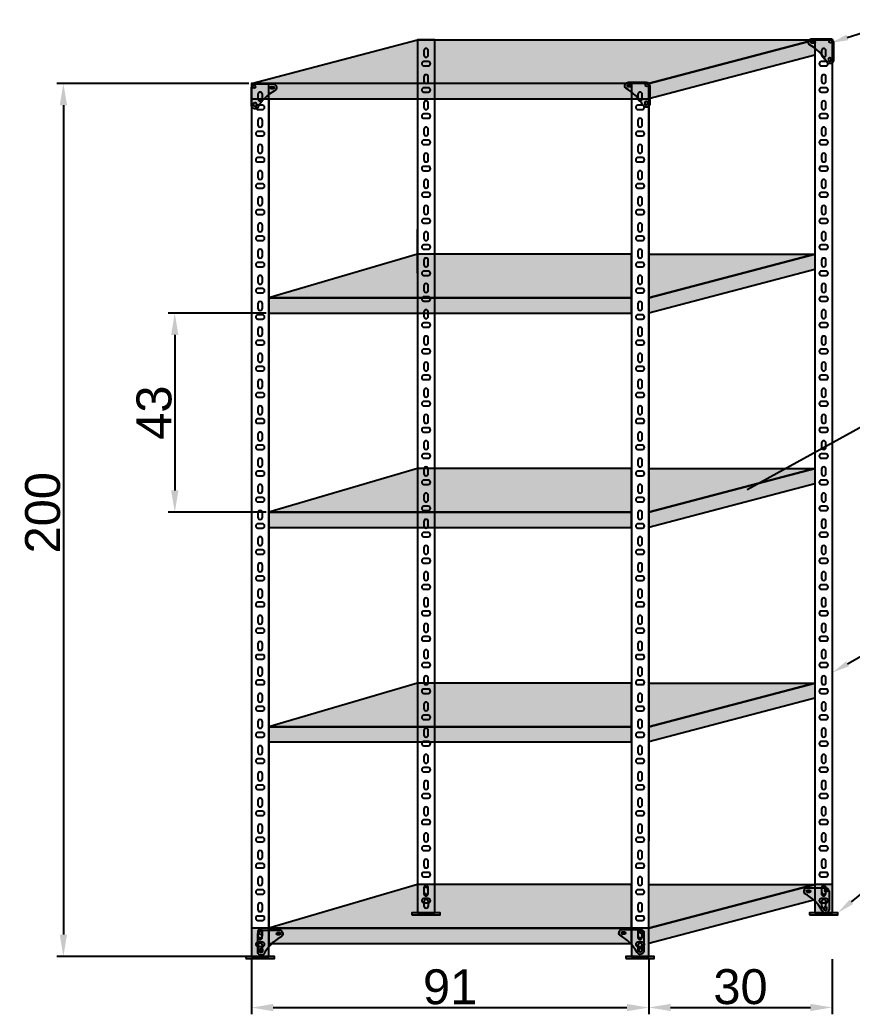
# Model space of a CAD drawing. Header units: millimetres. Extents: x 6614975 to 6624097, y 8742145 to 8746891.
# Drawn here: x 6620569.1 to 6620759.7, y 8742599.5 to 8742827.2 of the extents above; entities that cross this region are included whole.
import ezdxf
from ezdxf import colors
from ezdxf.entities.mleader import LeaderData, LeaderLine
from ezdxf.math import Vec2, Vec3

# ---------------------------------------------------------------- set-up
doc = ezdxf.new("R2010")
doc.units = ezdxf.units.MM
doc.styles.get("Standard").update_dxf_attribs({"font": 'arial.ttf'})
doc.dimstyles.new('ISO-25', dxfattribs={"dimtxt": 8, "dimasz": 5, "dimexe": 1.5, "dimexo": 0.625, "dimtad": 1, "dimtxsty": 'Standard', "dimcen": 2.5, "dimclrd": 1, "dimclre": 1, "dimclrt": 143, "dimadec": 0, "dimazin": 0, "dimtfac": 1, "dimtmove": 0, "dimatfit": 3, "dimfxl": 1, "dimarcsym": 0})

# ---------------------------------------------------------------- blocks, each defined once
blk = doc.blocks.new('UNION-R')
at = {"true_color": 0x939598}
h = blk.add_hatch(color=252, dxfattribs=at)
h.dxf.hatch_style = 1
h.paths.add_polyline_path([(-8.1, 0.43, 0.631348), (-9.24, -1.96, -0.142591), (-2.34, -8.76, 0.79062), (0.43, -8.11), (0.43, -1.03, 0.414), (-1.04, 0.43)])
h.paths.add_polyline_path([(-1.31, -0.68, -1), (-0.15, -0.68, -1)], flags=16)
h.paths.add_polyline_path([(-7.37, -1.43), (-8.24, -1.43, -0.736995), (-8.24, -0.56), (-7.37, -0.56, -1)], flags=16)
h.paths.add_polyline_path([(-0.6, -7.41), (-0.6, -8.28, -1), (-1.47, -8.28), (-1.47, -7.41, -0.736995)], flags=16)
at = {"true_color": 0xffffff}
h = blk.add_hatch(color=7, dxfattribs=at)
h.dxf.hatch_style = 1
h.paths.add_polyline_path([(-8.1, 0.43, 0.631348), (-9.24, -1.96, -0.142591), (-2.34, -8.76, 0.79062), (0.43, -8.11), (0.43, -1.03, 0.414), (-1.04, 0.43)])
h.paths.add_polyline_path([(-7.37, -1.43), (-8.24, -1.43, -0.736995), (-8.24, -0.56), (-7.37, -0.56, -1)], flags=16)
h.paths.add_polyline_path([(-0.15, -0.68, -1), (-1.31, -0.68, -1)], flags=16)
h.paths.add_polyline_path([(-0.6, -7.41), (-0.6, -8.28, -1), (-1.47, -8.28), (-1.47, -7.41, -0.736995)], flags=16)
for points in [[(0.43, -8.11, -0.79062), (-2.34, -8.76, 0.142591), (-9.24, -1.96, -0.631348), (-8.1, 0.43), (-1.04, 0.43, -0.414214), (0.43, -1.04), (0.43, -8.11)], [(-7.37, -0.56, -1), (-7.37, -1.43), (-8.24, -1.43, -0.736995), (-8.24, -0.56), (-7.37, -0.56)], [(-0.6, -8.28, -1), (-1.47, -8.28), (-1.47, -7.41, -0.736995), (-0.6, -7.41), (-0.6, -8.28)]]:
    blk.add_lwpolyline(points, format="xyb")
blk.add_circle((-0.73, -0.68), 0.581)
blk = doc.blocks.new('*D204')
at = {"color": 1, "lineweight": -2, "transparency": 16777216}
for p, q in [((6620621.47, 8742812.7), (6620577.52, 8742812.7)), ((6620621.47, 8742612.7), (6620577.52, 8742612.7))]:
    blk.add_line(p, q, dxfattribs=at)
at = {"color": 1, "linetype": 'Continuous', "lineweight": -2, "transparency": 16777216}
blk.add_line((6620579.02, 8742807.7), (6620579.02, 8742617.7), dxfattribs=at)
at = {"color": 1, "transparency": 16777216}
for points in [[(6620578.19, 8742807.7), (6620579.86, 8742807.7), (6620579.02, 8742812.7)], [(6620578.19, 8742617.7), (6620579.86, 8742617.7), (6620579.02, 8742612.7)]]:
    blk.add_solid(points, dxfattribs=at)
at = {"layer": 'Defpoints', "color": 0, "transparency": 16777216}
for p in [(6620622.09, 8742812.7), (6620579.02, 8742612.7), (6620622.09, 8742612.7)]:
    blk.add_point(p, dxfattribs=at)
at = {"color": 143, "transparency": 16777216, "insert": (6620574.31, 8742714.34), "char_height": 8, "attachment_point": 5, "rotation": 90}
blk.add_mtext('200', dxfattribs=at)
blk = doc.blocks.new('*D202')
at = {"color": 1, "lineweight": -2, "transparency": 16777216}
for p, q in [((6620622.09, 8742612.07), (6620622.09, 8742599.49)), ((6620713.09, 8742612.07), (6620713.09, 8742599.49))]:
    blk.add_line(p, q, dxfattribs=at)
at = {"color": 1, "linetype": 'Continuous', "lineweight": -2, "transparency": 16777216}
blk.add_line((6620627.09, 8742600.99), (6620708.09, 8742600.99), dxfattribs=at)
at = {"color": 1, "transparency": 16777216}
for points in [[(6620627.09, 8742601.83), (6620627.09, 8742600.16), (6620622.09, 8742600.99)], [(6620708.09, 8742601.83), (6620708.09, 8742600.16), (6620713.09, 8742600.99)]]:
    blk.add_solid(points, dxfattribs=at)
at = {"layer": 'Defpoints', "color": 0, "transparency": 16777216}
for p in [(6620622.09, 8742612.7), (6620713.09, 8742612.7), (6620713.09, 8742600.99)]:
    blk.add_point(p, dxfattribs=at)
at = {"color": 143, "transparency": 16777216, "insert": (6620667.59, 8742605.7), "char_height": 8, "attachment_point": 5}
blk.add_mtext('91', dxfattribs=at)
blk = doc.blocks.new('*D203')
at = {"color": 1, "lineweight": -2, "transparency": 16777216}
for p, q in [((6620713.09, 8742612.07), (6620713.09, 8742599.51)), ((6620755.09, 8742612.07), (6620755.09, 8742599.51))]:
    blk.add_line(p, q, dxfattribs=at)
at = {"color": 1, "linetype": 'Continuous', "lineweight": -2, "transparency": 16777216}
blk.add_line((6620718.09, 8742601.01), (6620750.09, 8742601.01), dxfattribs=at)
at = {"color": 1, "transparency": 16777216}
for points in [[(6620718.09, 8742601.85), (6620718.09, 8742600.18), (6620713.09, 8742601.01)], [(6620750.09, 8742601.85), (6620750.09, 8742600.18), (6620755.09, 8742601.01)]]:
    blk.add_solid(points, dxfattribs=at)
at = {"layer": 'Defpoints', "color": 0, "transparency": 16777216}
for p in [(6620713.09, 8742612.7), (6620755.09, 8742612.7), (6620755.09, 8742601.01)]:
    blk.add_point(p, dxfattribs=at)
at = {"color": 143, "transparency": 16777216, "insert": (6620734.09, 8742605.73), "char_height": 8, "attachment_point": 5}
blk.add_mtext('30', dxfattribs=at)
blk = doc.blocks.new('*D242')
at = {"color": 1, "lineweight": -2, "transparency": 16777216}
for p, q in [((6620625.47, 8742760.08), (6620603.03, 8742760.08)), ((6620625.47, 8742714.46), (6620603.03, 8742714.46))]:
    blk.add_line(p, q, dxfattribs=at)
at = {"color": 1, "linetype": 'Continuous', "lineweight": -2, "transparency": 16777216}
blk.add_line((6620604.53, 8742755.08), (6620604.53, 8742719.46), dxfattribs=at)
at = {"color": 1, "transparency": 16777216}
for points in [[(6620603.7, 8742755.08), (6620605.37, 8742755.08), (6620604.53, 8742760.08)], [(6620603.7, 8742719.46), (6620605.37, 8742719.46), (6620604.53, 8742714.46)]]:
    blk.add_solid(points, dxfattribs=at)
at = {"layer": 'Defpoints', "color": 0, "transparency": 16777216}
for p in [(6620626.09, 8742760.08), (6620604.53, 8742714.46), (6620626.09, 8742714.46)]:
    blk.add_point(p, dxfattribs=at)
at = {"color": 143, "transparency": 16777216, "insert": (6620599.82, 8742737.27), "char_height": 8, "attachment_point": 5, "rotation": 90}
blk.add_mtext('43', dxfattribs=at)

msp = doc.modelspace()

# ---------------------------------------------------------------- hatches: boundary and pattern name
h = msp.add_hatch(color=8)
h.dxf.hatch_style = 1
h.paths.add_polyline_path([(6620713.091, 8742812.7), (6620751.143, 8742822.7), (6620664.091, 8742822.7), (6620660.091, 8742822.7), (6620622.091, 8742812.7)])
h = msp.add_hatch(color=8)
h.dxf.hatch_style = 1
h.paths.add_polyline_path([(6620751.143, 8742819.2), (6620751.143, 8742822.7), (6620713.091, 8742812.7), (6620713.091, 8742809.2)])
h = msp.add_hatch(color=8)
h.dxf.hatch_style = 1
h.paths.add_polyline_path([(6620622.091, 8742812.7), (6620622.091, 8742809.2), (6620713.091, 8742809.2), (6620713.091, 8742812.7)])
h = msp.add_hatch(color=8)
h.dxf.hatch_style = 1
h.paths.add_polyline_path([(6620660.091, 8742773.58), (6620626.091, 8742763.58), (6620709.091, 8742763.58), (6620709.091, 8742773.58)])
h = msp.add_hatch(color=8)
h.dxf.hatch_style = 1
h.paths.add_polyline_path([(6620751.143, 8742770.08), (6620751.143, 8742773.58), (6620713.091, 8742763.58), (6620713.091, 8742760.08)])
h = msp.add_hatch(color=8)
h.dxf.hatch_style = 1
h.paths.add_polyline_path([(6620751.143, 8742773.58), (6620713.091, 8742773.58), (6620713.091, 8742763.58)])
h = msp.add_hatch(color=8)
h.dxf.hatch_style = 1
h.paths.add_polyline_path([(6620709.091, 8742760.08), (6620709.091, 8742763.58), (6620626.091, 8742763.58), (6620626.091, 8742760.08)])
h = msp.add_hatch(color=8)
h.dxf.hatch_style = 1
h.paths.add_polyline_path([(6620660.091, 8742724.46), (6620626.091, 8742714.46), (6620709.091, 8742714.46), (6620709.091, 8742724.46)])
h = msp.add_hatch(color=8)
h.dxf.hatch_style = 1
h.paths.add_polyline_path([(6620751.143, 8742720.96), (6620751.143, 8742724.46), (6620713.091, 8742714.46), (6620713.091, 8742710.96)])
h = msp.add_hatch(color=8)
h.dxf.hatch_style = 1
h.paths.add_polyline_path([(6620751.143, 8742724.46), (6620713.091, 8742724.46), (6620713.091, 8742714.46)])
h = msp.add_hatch(color=8)
h.dxf.hatch_style = 1
h.paths.add_polyline_path([(6620709.091, 8742710.96), (6620709.091, 8742714.46), (6620626.091, 8742714.46), (6620626.091, 8742710.96)])
h = msp.add_hatch(color=8)
h.dxf.hatch_style = 1
h.paths.add_polyline_path([(6620660.091, 8742675.34), (6620626.091, 8742665.34), (6620709.091, 8742665.34), (6620709.091, 8742675.34)])
h = msp.add_hatch(color=8)
h.dxf.hatch_style = 1
h.paths.add_polyline_path([(6620751.143, 8742671.84), (6620751.143, 8742675.34), (6620713.091, 8742665.34), (6620713.091, 8742661.84)])
h = msp.add_hatch(color=8)
h.dxf.hatch_style = 1
h.paths.add_polyline_path([(6620751.143, 8742675.34), (6620713.091, 8742675.34), (6620713.091, 8742665.34)])
h = msp.add_hatch(color=8)
h.dxf.hatch_style = 1
h.paths.add_polyline_path([(6620709.091, 8742661.84), (6620709.091, 8742665.34), (6620626.091, 8742665.34), (6620626.091, 8742661.84)])
h = msp.add_hatch(color=8)
h.dxf.hatch_style = 1
h.paths.add_polyline_path([(6620660.091, 8742629.2), (6620626.091, 8742619.2), (6620709.091, 8742619.2), (6620709.091, 8742629.2)])
at = {"true_color": 0x636466}
h = msp.add_hatch(color=251, dxfattribs=at)
h.dxf.hatch_style = 1
h.paths.add_polyline_path([(6620664.091, 8742629.2), (6620660.091, 8742629.2), (6620660.091, 8742622.7), (6620664.091, 8742622.7)])
h.paths.add_polyline_path([(6620662.604, 8742624.277, -1), (6620661.604, 8742624.277), (6620661.604, 8742625.277, -1), (6620662.604, 8742625.277)], flags=16)
h.paths.add_polyline_path([(6620661.557, 8742627.06), (6620661.557, 8742628.06, -1), (6620662.557, 8742628.06), (6620662.557, 8742627.06, -1)], flags=16)
h.paths.add_polyline_path([(6620665.341, 8742622.7), (6620658.841, 8742622.7), (6620658.841, 8742622.2), (6620665.341, 8742622.2)])
h = msp.add_hatch(color=8)
h.dxf.hatch_style = 1
h.paths.add_polyline_path([(6620751.143, 8742625.7), (6620751.143, 8742629.2), (6620713.091, 8742619.2), (6620713.091, 8742615.7)])
h = msp.add_hatch(color=8)
h.dxf.hatch_style = 1
h.paths.add_polyline_path([(6620751.143, 8742629.2), (6620713.091, 8742629.2), (6620713.091, 8742619.2)])
h = msp.add_hatch(color=251, dxfattribs=at)
h.dxf.hatch_style = 1
h.paths.add_polyline_path([(6620755.143, 8742629.2), (6620751.143, 8742629.2), (6620751.143, 8742622.7), (6620755.143, 8742622.7)])
h.paths.add_polyline_path([(6620753.656, 8742624.277, -1), (6620752.656, 8742624.277), (6620752.656, 8742625.277, -1), (6620753.656, 8742625.277)], flags=16)
h.paths.add_polyline_path([(6620752.609, 8742627.06), (6620752.609, 8742628.06, -1), (6620753.609, 8742628.06), (6620753.609, 8742627.06, -1)], flags=16)
h.paths.add_polyline_path([(6620756.393, 8742622.7), (6620749.893, 8742622.7), (6620749.893, 8742622.2), (6620756.393, 8742622.2)])
h = msp.add_hatch(color=251, dxfattribs=at)
h.dxf.hatch_style = 1
h.paths.add_polyline_path([(6620626.091, 8742619.2), (6620622.091, 8742619.2), (6620622.091, 8742612.7), (6620626.091, 8742612.7)])
h.paths.add_polyline_path([(6620624.604, 8742614.277, -1), (6620623.604, 8742614.277), (6620623.604, 8742615.277, -1), (6620624.604, 8742615.277)], flags=16)
h.paths.add_polyline_path([(6620623.557, 8742617.06), (6620623.557, 8742618.06, -1), (6620624.557, 8742618.06), (6620624.557, 8742617.06, -1)], flags=16)
h.paths.add_polyline_path([(6620627.341, 8742612.7), (6620620.841, 8742612.7), (6620620.841, 8742612.2), (6620627.341, 8742612.2)])
h = msp.add_hatch(color=8)
h.dxf.hatch_style = 1
h.paths.add_polyline_path([(6620709.091, 8742615.7), (6620709.091, 8742619.2), (6620626.091, 8742619.2), (6620626.091, 8742615.7)])
h = msp.add_hatch(color=251, dxfattribs=at)
h.dxf.hatch_style = 1
h.paths.add_polyline_path([(6620713.091, 8742619.2), (6620709.091, 8742619.2), (6620709.091, 8742612.7), (6620713.091, 8742612.7)])
h.paths.add_polyline_path([(6620711.604, 8742614.277, -1), (6620710.604, 8742614.277), (6620710.604, 8742615.277, -1), (6620711.604, 8742615.277)], flags=16)
h.paths.add_polyline_path([(6620710.557, 8742617.06), (6620710.557, 8742618.06, -1), (6620711.557, 8742618.06), (6620711.557, 8742617.06, -1)], flags=16)
h.paths.add_polyline_path([(6620714.341, 8742612.7), (6620707.841, 8742612.7), (6620707.841, 8742612.2), (6620714.341, 8742612.2)])

# ---------------------------------------------------------------- linework, layer by layer
for p, q in [((6620660.091, 8742822.7), (6620664.091, 8742822.7)), ((6620626.091, 8742809.2), (6620626.091, 8742779.4)), ((6620626.091, 8742809.2), (6620626.091, 8742749.2)), ((6620626.091, 8742809.2), (6620626.091, 8742763.58)), ((6620713.091, 8742809.2), (6620713.091, 8742775.2)), ((6620660.091, 8742769.2), (6620660.091, 8742779.2)), ((6620626.091, 8742775.9), (6620626.091, 8742746.1)), ((6620713.091, 8742775.2), (6620713.091, 8742741.2)), ((6620626.091, 8742760.08), (6620626.091, 8742714.46)), ((6620626.091, 8742742.6), (6620626.091, 8742712.8)), ((6620713.091, 8742741.2), (6620713.091, 8742707.2)), ((6620626.091, 8742710.96), (6620626.091, 8742665.34)), ((6620713.091, 8742707.2), (6620713.091, 8742673.2)), ((6620713.091, 8742673.2), (6620713.091, 8742639.2)), ((6620626.091, 8742661.84), (6620626.091, 8742616.22))]:
    msp.add_line(p, q)
for points in [[(6620751.143, 8742822.7), (6620713.091, 8742812.7), (6620622.091, 8742812.7), (6620660.091, 8742822.7), (6620664.091, 8742822.7), (6620755.143, 8742822.7)], [(6620660.091, 8742773.58), (6620626.091, 8742763.58), (6620709.091, 8742763.58), (6620709.091, 8742773.58), (6620660.091, 8742773.58)], [(6620660.091, 8742724.46), (6620626.091, 8742714.46), (6620709.091, 8742714.46), (6620709.091, 8742724.46), (6620660.091, 8742724.46)], [(6620660.091, 8742675.34), (6620626.091, 8742665.34), (6620709.091, 8742665.34), (6620709.091, 8742675.34), (6620660.091, 8742675.34)], [(6620660.091, 8742629.2), (6620626.091, 8742619.2), (6620709.091, 8742619.2), (6620709.091, 8742629.2), (6620660.091, 8742629.2)]]:
    msp.add_lwpolyline(points)
for points in [[(6620660.091, 8742622.7), (6620664.091, 8742622.7), (6620664.091, 8742822.7), (6620660.091, 8742822.7)], [(6620713.091, 8742812.7), (6620751.143, 8742822.7), (6620751.143, 8742819.2), (6620713.091, 8742809.2)], [(6620751.143, 8742622.7), (6620755.143, 8742622.7), (6620755.143, 8742822.7), (6620751.143, 8742822.7)], [(6620622.091, 8742612.7), (6620626.091, 8742612.7), (6620626.091, 8742812.7), (6620622.091, 8742812.7)], [(6620622.091, 8742809.2), (6620713.091, 8742809.2), (6620713.091, 8742812.7), (6620622.091, 8742812.7)], [(6620709.091, 8742612.7), (6620713.091, 8742612.7), (6620713.091, 8742812.7), (6620709.091, 8742812.7)], [(6620713.091, 8742763.58), (6620751.143, 8742773.58), (6620751.143, 8742770.08), (6620713.091, 8742760.08)], [(6620713.091, 8742773.58), (6620751.143, 8742773.58), (6620713.091, 8742763.58)], [(6620626.091, 8742760.08), (6620709.091, 8742760.08), (6620709.091, 8742763.58), (6620626.091, 8742763.58)], [(6620713.091, 8742714.46), (6620751.143, 8742724.46), (6620751.143, 8742720.96), (6620713.091, 8742710.96)], [(6620713.091, 8742724.46), (6620751.143, 8742724.46), (6620713.091, 8742714.46)], [(6620626.091, 8742710.96), (6620709.091, 8742710.96), (6620709.091, 8742714.46), (6620626.091, 8742714.46)], [(6620713.091, 8742665.34), (6620751.143, 8742675.34), (6620751.143, 8742671.84), (6620713.091, 8742661.84)], [(6620713.091, 8742675.34), (6620751.143, 8742675.34), (6620713.091, 8742665.34)], [(6620626.091, 8742661.84), (6620709.091, 8742661.84), (6620709.091, 8742665.34), (6620626.091, 8742665.34)], [(6620660.091, 8742622.7), (6620664.091, 8742622.7), (6620664.091, 8742629.2), (6620660.091, 8742629.2)], [(6620713.091, 8742619.2), (6620751.143, 8742629.2), (6620751.143, 8742625.7), (6620713.091, 8742615.7)], [(6620713.091, 8742629.2), (6620751.143, 8742629.2), (6620713.091, 8742619.2)], [(6620751.143, 8742622.7), (6620755.143, 8742622.7), (6620755.143, 8742629.2), (6620751.143, 8742629.2)], [(6620658.841, 8742622.2), (6620665.341, 8742622.2), (6620665.341, 8742622.7), (6620658.841, 8742622.7)], [(6620749.893, 8742622.2), (6620756.393, 8742622.2), (6620756.393, 8742622.7), (6620749.893, 8742622.7)], [(6620622.091, 8742612.7), (6620626.091, 8742612.7), (6620626.091, 8742619.2), (6620622.091, 8742619.2)], [(6620626.091, 8742615.7), (6620709.091, 8742615.7), (6620709.091, 8742619.2), (6620626.091, 8742619.2)], [(6620709.091, 8742612.7), (6620713.091, 8742612.7), (6620713.091, 8742619.2), (6620709.091, 8742619.2)], [(6620620.841, 8742612.2), (6620627.341, 8742612.2), (6620627.341, 8742612.7), (6620620.841, 8742612.7)], [(6620707.841, 8742612.2), (6620714.341, 8742612.2), (6620714.341, 8742612.7), (6620707.841, 8742612.7)]]:
    msp.add_lwpolyline(points, close=True)
for points in [[(6620661.591, 8742819.2, 1), (6620662.591, 8742819.2), (6620662.591, 8742820.2, 1), (6620661.591, 8742820.2)], [(6620752.643, 8742819.2, 1), (6620753.643, 8742819.2), (6620753.643, 8742820.2, 1), (6620752.643, 8742820.2)], [(6620661.591, 8742817.7, 1), (6620661.591, 8742816.7), (6620662.591, 8742816.7, 1), (6620662.591, 8742817.7)], [(6620752.643, 8742817.7, 1), (6620752.643, 8742816.7), (6620753.643, 8742816.7, 1), (6620753.643, 8742817.7)], [(6620661.591, 8742813.2, 1), (6620662.591, 8742813.2), (6620662.591, 8742814.2, 1), (6620661.591, 8742814.2)], [(6620752.643, 8742813.2, 1), (6620753.643, 8742813.2), (6620753.643, 8742814.2, 1), (6620752.643, 8742814.2)], [(6620661.591, 8742811.7, 1), (6620661.591, 8742810.7), (6620662.591, 8742810.7, 1), (6620662.591, 8742811.7)], [(6620752.643, 8742811.7, 1), (6620752.643, 8742810.7), (6620753.643, 8742810.7, 1), (6620753.643, 8742811.7)], [(6620623.591, 8742809.2, 1), (6620624.591, 8742809.2), (6620624.591, 8742810.2, 1), (6620623.591, 8742810.2)], [(6620710.591, 8742809.2, 1), (6620711.591, 8742809.2), (6620711.591, 8742810.2, 1), (6620710.591, 8742810.2)], [(6620623.591, 8742807.7, 1), (6620623.591, 8742806.7), (6620624.591, 8742806.7, 1), (6620624.591, 8742807.7)], [(6620661.591, 8742807.2, 1), (6620662.591, 8742807.2), (6620662.591, 8742808.2, 1), (6620661.591, 8742808.2)], [(6620710.591, 8742807.7, 1), (6620710.591, 8742806.7), (6620711.591, 8742806.7, 1), (6620711.591, 8742807.7)], [(6620752.643, 8742807.2, 1), (6620753.643, 8742807.2), (6620753.643, 8742808.2, 1), (6620752.643, 8742808.2)], [(6620623.591, 8742803.2, 1), (6620624.591, 8742803.2), (6620624.591, 8742804.2, 1), (6620623.591, 8742804.2)], [(6620661.591, 8742805.7, 1), (6620661.591, 8742804.7), (6620662.591, 8742804.7, 1), (6620662.591, 8742805.7)], [(6620710.591, 8742803.2, 1), (6620711.591, 8742803.2), (6620711.591, 8742804.2, 1), (6620710.591, 8742804.2)], [(6620752.643, 8742805.7, 1), (6620752.643, 8742804.7), (6620753.643, 8742804.7, 1), (6620753.643, 8742805.7)], [(6620661.591, 8742801.2, 1), (6620662.591, 8742801.2), (6620662.591, 8742802.2, 1), (6620661.591, 8742802.2)], [(6620752.643, 8742801.2, 1), (6620753.643, 8742801.2), (6620753.643, 8742802.2, 1), (6620752.643, 8742802.2)], [(6620623.591, 8742801.7, 1), (6620623.591, 8742800.7), (6620624.591, 8742800.7, 1), (6620624.591, 8742801.7)], [(6620661.591, 8742799.7, 1), (6620661.591, 8742798.7), (6620662.591, 8742798.7, 1), (6620662.591, 8742799.7)], [(6620710.591, 8742801.7, 1), (6620710.591, 8742800.7), (6620711.591, 8742800.7, 1), (6620711.591, 8742801.7)], [(6620752.643, 8742799.7, 1), (6620752.643, 8742798.7), (6620753.643, 8742798.7, 1), (6620753.643, 8742799.7)], [(6620623.591, 8742797.2, 1), (6620624.591, 8742797.2), (6620624.591, 8742798.2, 1), (6620623.591, 8742798.2)], [(6620710.591, 8742797.2, 1), (6620711.591, 8742797.2), (6620711.591, 8742798.2, 1), (6620710.591, 8742798.2)], [(6620623.591, 8742795.7, 1), (6620623.591, 8742794.7), (6620624.591, 8742794.7, 1), (6620624.591, 8742795.7)], [(6620661.591, 8742795.2, 1), (6620662.591, 8742795.2), (6620662.591, 8742796.2, 1), (6620661.591, 8742796.2)], [(6620710.591, 8742795.7, 1), (6620710.591, 8742794.7), (6620711.591, 8742794.7, 1), (6620711.591, 8742795.7)], [(6620752.643, 8742795.2, 1), (6620753.643, 8742795.2), (6620753.643, 8742796.2, 1), (6620752.643, 8742796.2)], [(6620661.591, 8742793.7, 1), (6620661.591, 8742792.7), (6620662.591, 8742792.7, 1), (6620662.591, 8742793.7)], [(6620752.643, 8742793.7, 1), (6620752.643, 8742792.7), (6620753.643, 8742792.7, 1), (6620753.643, 8742793.7)], [(6620623.591, 8742791.2, 1), (6620624.591, 8742791.2), (6620624.591, 8742792.2, 1), (6620623.591, 8742792.2)], [(6620661.591, 8742789.2, 1), (6620662.591, 8742789.2), (6620662.591, 8742790.2, 1), (6620661.591, 8742790.2)], [(6620710.591, 8742791.2, 1), (6620711.591, 8742791.2), (6620711.591, 8742792.2, 1), (6620710.591, 8742792.2)], [(6620752.643, 8742789.2, 1), (6620753.643, 8742789.2), (6620753.643, 8742790.2, 1), (6620752.643, 8742790.2)], [(6620623.591, 8742789.7, 1), (6620623.591, 8742788.7), (6620624.591, 8742788.7, 1), (6620624.591, 8742789.7)], [(6620710.591, 8742789.7, 1), (6620710.591, 8742788.7), (6620711.591, 8742788.7, 1), (6620711.591, 8742789.7)], [(6620623.591, 8742785.2, 1), (6620624.591, 8742785.2), (6620624.591, 8742786.2, 1), (6620623.591, 8742786.2)], [(6620661.591, 8742787.7, 1), (6620661.591, 8742786.7), (6620662.591, 8742786.7, 1), (6620662.591, 8742787.7)], [(6620710.591, 8742785.2, 1), (6620711.591, 8742785.2), (6620711.591, 8742786.2, 1), (6620710.591, 8742786.2)], [(6620752.643, 8742787.7, 1), (6620752.643, 8742786.7), (6620753.643, 8742786.7, 1), (6620753.643, 8742787.7)], [(6620661.591, 8742783.2, 1), (6620662.591, 8742783.2), (6620662.591, 8742784.2, 1), (6620661.591, 8742784.2)], [(6620752.643, 8742783.2, 1), (6620753.643, 8742783.2), (6620753.643, 8742784.2, 1), (6620752.643, 8742784.2)], [(6620623.591, 8742783.7, 1), (6620623.591, 8742782.7), (6620624.591, 8742782.7, 1), (6620624.591, 8742783.7)], [(6620661.591, 8742781.7, 1), (6620661.591, 8742780.7), (6620662.591, 8742780.7, 1), (6620662.591, 8742781.7)], [(6620710.591, 8742783.7, 1), (6620710.591, 8742782.7), (6620711.591, 8742782.7, 1), (6620711.591, 8742783.7)], [(6620752.643, 8742781.7, 1), (6620752.643, 8742780.7), (6620753.643, 8742780.7, 1), (6620753.643, 8742781.7)], [(6620623.591, 8742779.2, 1), (6620624.591, 8742779.2), (6620624.591, 8742780.2, 1), (6620623.591, 8742780.2)], [(6620710.591, 8742779.2, 1), (6620711.591, 8742779.2), (6620711.591, 8742780.2, 1), (6620710.591, 8742780.2)], [(6620623.591, 8742777.7, 1), (6620623.591, 8742776.7), (6620624.591, 8742776.7, 1), (6620624.591, 8742777.7)], [(6620661.591, 8742777.2, 1), (6620662.591, 8742777.2), (6620662.591, 8742778.2, 1), (6620661.591, 8742778.2)], [(6620710.591, 8742777.7, 1), (6620710.591, 8742776.7), (6620711.591, 8742776.7, 1), (6620711.591, 8742777.7)], [(6620752.643, 8742777.2, 1), (6620753.643, 8742777.2), (6620753.643, 8742778.2, 1), (6620752.643, 8742778.2)], [(6620623.591, 8742773.2, 1), (6620624.591, 8742773.2), (6620624.591, 8742774.2, 1), (6620623.591, 8742774.2)], [(6620661.591, 8742775.7, 1), (6620661.591, 8742774.7), (6620662.591, 8742774.7, 1), (6620662.591, 8742775.7)], [(6620710.591, 8742773.2, 1), (6620711.591, 8742773.2), (6620711.591, 8742774.2, 1), (6620710.591, 8742774.2)], [(6620752.643, 8742775.7, 1), (6620752.643, 8742774.7), (6620753.643, 8742774.7, 1), (6620753.643, 8742775.7)], [(6620661.591, 8742771.2, 1), (6620662.591, 8742771.2), (6620662.591, 8742772.2, 1), (6620661.591, 8742772.2)], [(6620752.643, 8742771.2, 1), (6620753.643, 8742771.2), (6620753.643, 8742772.2, 1), (6620752.643, 8742772.2)], [(6620623.591, 8742771.7, 1), (6620623.591, 8742770.7), (6620624.591, 8742770.7, 1), (6620624.591, 8742771.7)], [(6620710.591, 8742771.7, 1), (6620710.591, 8742770.7), (6620711.591, 8742770.7, 1), (6620711.591, 8742771.7)], [(6620623.591, 8742767.2, 1), (6620624.591, 8742767.2), (6620624.591, 8742768.2, 1), (6620623.591, 8742768.2)], [(6620661.591, 8742769.7, 1), (6620661.591, 8742768.7), (6620662.591, 8742768.7, 1), (6620662.591, 8742769.7)], [(6620710.591, 8742767.2, 1), (6620711.591, 8742767.2), (6620711.591, 8742768.2, 1), (6620710.591, 8742768.2)], [(6620752.643, 8742769.7, 1), (6620752.643, 8742768.7), (6620753.643, 8742768.7, 1), (6620753.643, 8742769.7)], [(6620623.591, 8742765.7, 1), (6620623.591, 8742764.7), (6620624.591, 8742764.7, 1), (6620624.591, 8742765.7)], [(6620661.591, 8742765.334, 1), (6620662.591, 8742765.334), (6620662.591, 8742766.334, 1), (6620661.591, 8742766.334)], [(6620710.591, 8742765.7, 1), (6620710.591, 8742764.7), (6620711.591, 8742764.7, 1), (6620711.591, 8742765.7)], [(6620752.643, 8742765.334, 1), (6620753.643, 8742765.334), (6620753.643, 8742766.334, 1), (6620752.643, 8742766.334)], [(6620661.591, 8742763.834, 1), (6620661.591, 8742762.834), (6620662.591, 8742762.834, 1), (6620662.591, 8742763.834)], [(6620752.643, 8742763.834, 1), (6620752.643, 8742762.834), (6620753.643, 8742762.834, 1), (6620753.643, 8742763.834)], [(6620623.591, 8742761.2, 1), (6620624.591, 8742761.2), (6620624.591, 8742762.2, 1), (6620623.591, 8742762.2)], [(6620710.591, 8742761.2, 1), (6620711.591, 8742761.2), (6620711.591, 8742762.2, 1), (6620710.591, 8742762.2)], [(6620623.591, 8742759.7, 1), (6620623.591, 8742758.7), (6620624.591, 8742758.7, 1), (6620624.591, 8742759.7)], [(6620661.591, 8742759.334, 1), (6620662.591, 8742759.334), (6620662.591, 8742760.334, 1), (6620661.591, 8742760.334)], [(6620710.591, 8742759.7, 1), (6620710.591, 8742758.7), (6620711.591, 8742758.7, 1), (6620711.591, 8742759.7)], [(6620752.643, 8742759.334, 1), (6620753.643, 8742759.334), (6620753.643, 8742760.334, 1), (6620752.643, 8742760.334)], [(6620623.591, 8742755.334, 1), (6620624.591, 8742755.334), (6620624.591, 8742756.334, 1), (6620623.591, 8742756.334)], [(6620661.591, 8742757.834, 1), (6620661.591, 8742756.834), (6620662.591, 8742756.834, 1), (6620662.591, 8742757.834)], [(6620710.591, 8742755.334, 1), (6620711.591, 8742755.334), (6620711.591, 8742756.334, 1), (6620710.591, 8742756.334)], [(6620752.643, 8742757.834, 1), (6620752.643, 8742756.834), (6620753.643, 8742756.834, 1), (6620753.643, 8742757.834)], [(6620661.591, 8742753.334, 1), (6620662.591, 8742753.334), (6620662.591, 8742754.334, 1), (6620661.591, 8742754.334)], [(6620752.643, 8742753.334, 1), (6620753.643, 8742753.334), (6620753.643, 8742754.334, 1), (6620752.643, 8742754.334)], [(6620623.591, 8742753.834, 1), (6620623.591, 8742752.834), (6620624.591, 8742752.834, 1), (6620624.591, 8742753.834)], [(6620661.591, 8742751.834, 1), (6620661.591, 8742750.834), (6620662.591, 8742750.834, 1), (6620662.591, 8742751.834)], [(6620710.591, 8742753.834, 1), (6620710.591, 8742752.834), (6620711.591, 8742752.834, 1), (6620711.591, 8742753.834)], [(6620752.643, 8742751.834, 1), (6620752.643, 8742750.834), (6620753.643, 8742750.834, 1), (6620753.643, 8742751.834)], [(6620623.591, 8742749.334, 1), (6620624.591, 8742749.334), (6620624.591, 8742750.334, 1), (6620623.591, 8742750.334)], [(6620710.591, 8742749.334, 1), (6620711.591, 8742749.334), (6620711.591, 8742750.334, 1), (6620710.591, 8742750.334)], [(6620623.591, 8742747.834, 1), (6620623.591, 8742746.834), (6620624.591, 8742746.834, 1), (6620624.591, 8742747.834)], [(6620661.591, 8742747.334, 1), (6620662.591, 8742747.334), (6620662.591, 8742748.334, 1), (6620661.591, 8742748.334)], [(6620710.591, 8742747.834, 1), (6620710.591, 8742746.834), (6620711.591, 8742746.834, 1), (6620711.591, 8742747.834)], [(6620752.643, 8742747.334, 1), (6620753.643, 8742747.334), (6620753.643, 8742748.334, 1), (6620752.643, 8742748.334)], [(6620661.591, 8742745.834, 1), (6620661.591, 8742744.834), (6620662.591, 8742744.834, 1), (6620662.591, 8742745.834)], [(6620752.643, 8742745.834, 1), (6620752.643, 8742744.834), (6620753.643, 8742744.834, 1), (6620753.643, 8742745.834)], [(6620623.591, 8742743.334, 1), (6620624.591, 8742743.334), (6620624.591, 8742744.334, 1), (6620623.591, 8742744.334)], [(6620661.591, 8742741.334, 1), (6620662.591, 8742741.334), (6620662.591, 8742742.334, 1), (6620661.591, 8742742.334)], [(6620710.591, 8742743.334, 1), (6620711.591, 8742743.334), (6620711.591, 8742744.334, 1), (6620710.591, 8742744.334)], [(6620752.643, 8742741.334, 1), (6620753.643, 8742741.334), (6620753.643, 8742742.334, 1), (6620752.643, 8742742.334)], [(6620623.591, 8742741.834, 1), (6620623.591, 8742740.834), (6620624.591, 8742740.834, 1), (6620624.591, 8742741.834)], [(6620710.591, 8742741.834, 1), (6620710.591, 8742740.834), (6620711.591, 8742740.834, 1), (6620711.591, 8742741.834)], [(6620623.591, 8742737.334, 1), (6620624.591, 8742737.334), (6620624.591, 8742738.334, 1), (6620623.591, 8742738.334)], [(6620661.591, 8742739.834, 1), (6620661.591, 8742738.834), (6620662.591, 8742738.834, 1), (6620662.591, 8742739.834)], [(6620710.591, 8742737.334, 1), (6620711.591, 8742737.334), (6620711.591, 8742738.334, 1), (6620710.591, 8742738.334)], [(6620752.643, 8742739.834, 1), (6620752.643, 8742738.834), (6620753.643, 8742738.834, 1), (6620753.643, 8742739.834)], [(6620661.591, 8742735.334, 1), (6620662.591, 8742735.334), (6620662.591, 8742736.334, 1), (6620661.591, 8742736.334)], [(6620752.643, 8742735.334, 1), (6620753.643, 8742735.334), (6620753.643, 8742736.334, 1), (6620752.643, 8742736.334)], [(6620623.591, 8742735.834, 1), (6620623.591, 8742734.834), (6620624.591, 8742734.834, 1), (6620624.591, 8742735.834)], [(6620661.591, 8742733.834, 1), (6620661.591, 8742732.834), (6620662.591, 8742732.834, 1), (6620662.591, 8742733.834)], [(6620710.591, 8742735.834, 1), (6620710.591, 8742734.834), (6620711.591, 8742734.834, 1), (6620711.591, 8742735.834)], [(6620752.643, 8742733.834, 1), (6620752.643, 8742732.834), (6620753.643, 8742732.834, 1), (6620753.643, 8742733.834)], [(6620623.591, 8742731.334, 1), (6620624.591, 8742731.334), (6620624.591, 8742732.334, 1), (6620623.591, 8742732.334)], [(6620710.591, 8742731.334, 1), (6620711.591, 8742731.334), (6620711.591, 8742732.334, 1), (6620710.591, 8742732.334)], [(6620623.591, 8742729.834, 1), (6620623.591, 8742728.834), (6620624.591, 8742728.834, 1), (6620624.591, 8742729.834)], [(6620661.591, 8742729.334, 1), (6620662.591, 8742729.334), (6620662.591, 8742730.334, 1), (6620661.591, 8742730.334)], [(6620710.591, 8742729.834, 1), (6620710.591, 8742728.834), (6620711.591, 8742728.834, 1), (6620711.591, 8742729.834)], [(6620752.643, 8742729.334, 1), (6620753.643, 8742729.334), (6620753.643, 8742730.334, 1), (6620752.643, 8742730.334)], [(6620623.591, 8742725.334, 1), (6620624.591, 8742725.334), (6620624.591, 8742726.334, 1), (6620623.591, 8742726.334)], [(6620661.591, 8742727.834, 1), (6620661.591, 8742726.834), (6620662.591, 8742726.834, 1), (6620662.591, 8742727.834)], [(6620710.591, 8742725.334, 1), (6620711.591, 8742725.334), (6620711.591, 8742726.334, 1), (6620710.591, 8742726.334)], [(6620752.643, 8742727.834, 1), (6620752.643, 8742726.834), (6620753.643, 8742726.834, 1), (6620753.643, 8742727.834)], [(6620661.591, 8742723.334, 1), (6620662.591, 8742723.334), (6620662.591, 8742724.334, 1), (6620661.591, 8742724.334)], [(6620752.643, 8742723.334, 1), (6620753.643, 8742723.334), (6620753.643, 8742724.334, 1), (6620752.643, 8742724.334)], [(6620623.591, 8742723.834, 1), (6620623.591, 8742722.834), (6620624.591, 8742722.834, 1), (6620624.591, 8742723.834)], [(6620710.591, 8742723.834, 1), (6620710.591, 8742722.834), (6620711.591, 8742722.834, 1), (6620711.591, 8742723.834)], [(6620623.591, 8742719.334, 1), (6620624.591, 8742719.334), (6620624.591, 8742720.334, 1), (6620623.591, 8742720.334)], [(6620661.591, 8742721.834, 1), (6620661.591, 8742720.834), (6620662.591, 8742720.834, 1), (6620662.591, 8742721.834)], [(6620710.591, 8742719.334, 1), (6620711.591, 8742719.334), (6620711.591, 8742720.334, 1), (6620710.591, 8742720.334)], [(6620752.643, 8742721.834, 1), (6620752.643, 8742720.834), (6620753.643, 8742720.834, 1), (6620753.643, 8742721.834)], [(6620623.591, 8742717.834, 1), (6620623.591, 8742716.834), (6620624.591, 8742716.834, 1), (6620624.591, 8742717.834)], [(6620661.591, 8742717.334, 1), (6620662.591, 8742717.334), (6620662.591, 8742718.334, 1), (6620661.591, 8742718.334)], [(6620710.591, 8742717.834, 1), (6620710.591, 8742716.834), (6620711.591, 8742716.834, 1), (6620711.591, 8742717.834)], [(6620752.643, 8742717.334, 1), (6620753.643, 8742717.334), (6620753.643, 8742718.334, 1), (6620752.643, 8742718.334)], [(6620661.591, 8742715.834, 1), (6620661.591, 8742714.834), (6620662.591, 8742714.834, 1), (6620662.591, 8742715.834)], [(6620752.643, 8742715.834, 1), (6620752.643, 8742714.834), (6620753.643, 8742714.834, 1), (6620753.643, 8742715.834)], [(6620623.591, 8742713.334, 1), (6620624.591, 8742713.334), (6620624.591, 8742714.334, 1), (6620623.591, 8742714.334)], [(6620710.591, 8742713.334, 1), (6620711.591, 8742713.334), (6620711.591, 8742714.334, 1), (6620710.591, 8742714.334)], [(6620623.591, 8742711.834, 1), (6620623.591, 8742710.834), (6620624.591, 8742710.834, 1), (6620624.591, 8742711.834)], [(6620661.591, 8742711.334, 1), (6620662.591, 8742711.334), (6620662.591, 8742712.334, 1), (6620661.591, 8742712.334)], [(6620710.591, 8742711.834, 1), (6620710.591, 8742710.834), (6620711.591, 8742710.834, 1), (6620711.591, 8742711.834)], [(6620752.643, 8742711.334, 1), (6620753.643, 8742711.334), (6620753.643, 8742712.334, 1), (6620752.643, 8742712.334)], [(6620623.591, 8742707.334, 1), (6620624.591, 8742707.334), (6620624.591, 8742708.334, 1), (6620623.591, 8742708.334)], [(6620661.591, 8742709.834, 1), (6620661.591, 8742708.834), (6620662.591, 8742708.834, 1), (6620662.591, 8742709.834)], [(6620710.591, 8742707.334, 1), (6620711.591, 8742707.334), (6620711.591, 8742708.334, 1), (6620710.591, 8742708.334)], [(6620752.643, 8742709.834, 1), (6620752.643, 8742708.834), (6620753.643, 8742708.834, 1), (6620753.643, 8742709.834)], [(6620661.591, 8742705.334, 1), (6620662.591, 8742705.334), (6620662.591, 8742706.334, 1), (6620661.591, 8742706.334)], [(6620752.643, 8742705.334, 1), (6620753.643, 8742705.334), (6620753.643, 8742706.334, 1), (6620752.643, 8742706.334)], [(6620623.591, 8742705.834, 1), (6620623.591, 8742704.834), (6620624.591, 8742704.834, 1), (6620624.591, 8742705.834)], [(6620710.591, 8742705.834, 1), (6620710.591, 8742704.834), (6620711.591, 8742704.834, 1), (6620711.591, 8742705.834)], [(6620623.591, 8742701.334, 1), (6620624.591, 8742701.334), (6620624.591, 8742702.334, 1), (6620623.591, 8742702.334)], [(6620661.591, 8742703.834, 1), (6620661.591, 8742702.834), (6620662.591, 8742702.834, 1), (6620662.591, 8742703.834)], [(6620710.591, 8742701.334, 1), (6620711.591, 8742701.334), (6620711.591, 8742702.334, 1), (6620710.591, 8742702.334)], [(6620752.643, 8742703.834, 1), (6620752.643, 8742702.834), (6620753.643, 8742702.834, 1), (6620753.643, 8742703.834)], [(6620623.591, 8742699.834, 1), (6620623.591, 8742698.834), (6620624.591, 8742698.834, 1), (6620624.591, 8742699.834)], [(6620661.591, 8742699.334, 1), (6620662.591, 8742699.334), (6620662.591, 8742700.334, 1), (6620661.591, 8742700.334)], [(6620710.591, 8742699.834, 1), (6620710.591, 8742698.834), (6620711.591, 8742698.834, 1), (6620711.591, 8742699.834)], [(6620752.643, 8742699.334, 1), (6620753.643, 8742699.334), (6620753.643, 8742700.334, 1), (6620752.643, 8742700.334)], [(6620661.591, 8742697.834, 1), (6620661.591, 8742696.834), (6620662.591, 8742696.834, 1), (6620662.591, 8742697.834)], [(6620752.643, 8742697.834, 1), (6620752.643, 8742696.834), (6620753.643, 8742696.834, 1), (6620753.643, 8742697.834)], [(6620623.591, 8742695.334, 1), (6620624.591, 8742695.334), (6620624.591, 8742696.334, 1), (6620623.591, 8742696.334)], [(6620710.591, 8742695.334, 1), (6620711.591, 8742695.334), (6620711.591, 8742696.334, 1), (6620710.591, 8742696.334)], [(6620623.591, 8742693.834, 1), (6620623.591, 8742692.834), (6620624.591, 8742692.834, 1), (6620624.591, 8742693.834)], [(6620661.591, 8742693.334, 1), (6620662.591, 8742693.334), (6620662.591, 8742694.334, 1), (6620661.591, 8742694.334)], [(6620710.591, 8742693.834, 1), (6620710.591, 8742692.834), (6620711.591, 8742692.834, 1), (6620711.591, 8742693.834)], [(6620752.643, 8742693.334, 1), (6620753.643, 8742693.334), (6620753.643, 8742694.334, 1), (6620752.643, 8742694.334)], [(6620623.591, 8742689.334, 1), (6620624.591, 8742689.334), (6620624.591, 8742690.334, 1), (6620623.591, 8742690.334)], [(6620661.591, 8742691.834, 1), (6620661.591, 8742690.834), (6620662.591, 8742690.834, 1), (6620662.591, 8742691.834)], [(6620710.591, 8742689.334, 1), (6620711.591, 8742689.334), (6620711.591, 8742690.334, 1), (6620710.591, 8742690.334)], [(6620752.643, 8742691.834, 1), (6620752.643, 8742690.834), (6620753.643, 8742690.834, 1), (6620753.643, 8742691.834)], [(6620661.591, 8742687.469, 1), (6620662.591, 8742687.469), (6620662.591, 8742688.469, 1), (6620661.591, 8742688.469)], [(6620752.643, 8742687.469, 1), (6620753.643, 8742687.469), (6620753.643, 8742688.469, 1), (6620752.643, 8742688.469)], [(6620623.591, 8742687.834, 1), (6620623.591, 8742686.834), (6620624.591, 8742686.834, 1), (6620624.591, 8742687.834)], [(6620661.591, 8742685.969, 1), (6620661.591, 8742684.969), (6620662.591, 8742684.969, 1), (6620662.591, 8742685.969)], [(6620710.591, 8742687.834, 1), (6620710.591, 8742686.834), (6620711.591, 8742686.834, 1), (6620711.591, 8742687.834)], [(6620752.643, 8742685.969, 1), (6620752.643, 8742684.969), (6620753.643, 8742684.969, 1), (6620753.643, 8742685.969)], [(6620623.591, 8742683.334, 1), (6620624.591, 8742683.334), (6620624.591, 8742684.334, 1), (6620623.591, 8742684.334)], [(6620710.591, 8742683.334, 1), (6620711.591, 8742683.334), (6620711.591, 8742684.334, 1), (6620710.591, 8742684.334)], [(6620623.591, 8742681.834, 1), (6620623.591, 8742680.834), (6620624.591, 8742680.834, 1), (6620624.591, 8742681.834)], [(6620661.591, 8742681.469, 1), (6620662.591, 8742681.469), (6620662.591, 8742682.469, 1), (6620661.591, 8742682.469)], [(6620710.591, 8742681.834, 1), (6620710.591, 8742680.834), (6620711.591, 8742680.834, 1), (6620711.591, 8742681.834)], [(6620752.643, 8742681.469, 1), (6620753.643, 8742681.469), (6620753.643, 8742682.469, 1), (6620752.643, 8742682.469)], [(6620623.591, 8742677.469, 1), (6620624.591, 8742677.469), (6620624.591, 8742678.469, 1), (6620623.591, 8742678.469)], [(6620661.591, 8742679.969, 1), (6620661.591, 8742678.969), (6620662.591, 8742678.969, 1), (6620662.591, 8742679.969)], [(6620710.591, 8742677.469, 1), (6620711.591, 8742677.469), (6620711.591, 8742678.469, 1), (6620710.591, 8742678.469)], [(6620752.643, 8742679.969, 1), (6620752.643, 8742678.969), (6620753.643, 8742678.969, 1), (6620753.643, 8742679.969)], [(6620661.591, 8742675.469, 1), (6620662.591, 8742675.469), (6620662.591, 8742676.469, 1), (6620661.591, 8742676.469)], [(6620752.643, 8742675.469, 1), (6620753.643, 8742675.469), (6620753.643, 8742676.469, 1), (6620752.643, 8742676.469)], [(6620623.591, 8742675.969, 1), (6620623.591, 8742674.969), (6620624.591, 8742674.969, 1), (6620624.591, 8742675.969)], [(6620710.591, 8742675.969, 1), (6620710.591, 8742674.969), (6620711.591, 8742674.969, 1), (6620711.591, 8742675.969)], [(6620623.591, 8742671.469, 1), (6620624.591, 8742671.469), (6620624.591, 8742672.469, 1), (6620623.591, 8742672.469)], [(6620661.591, 8742673.969, 1), (6620661.591, 8742672.969), (6620662.591, 8742672.969, 1), (6620662.591, 8742673.969)], [(6620710.591, 8742671.469, 1), (6620711.591, 8742671.469), (6620711.591, 8742672.469, 1), (6620710.591, 8742672.469)], [(6620752.643, 8742673.969, 1), (6620752.643, 8742672.969), (6620753.643, 8742672.969, 1), (6620753.643, 8742673.969)], [(6620623.591, 8742669.969, 1), (6620623.591, 8742668.969), (6620624.591, 8742668.969, 1), (6620624.591, 8742669.969)], [(6620661.591, 8742669.469, 1), (6620662.591, 8742669.469), (6620662.591, 8742670.469, 1), (6620661.591, 8742670.469)], [(6620710.591, 8742669.969, 1), (6620710.591, 8742668.969), (6620711.591, 8742668.969, 1), (6620711.591, 8742669.969)], [(6620752.643, 8742669.469, 1), (6620753.643, 8742669.469), (6620753.643, 8742670.469, 1), (6620752.643, 8742670.469)], [(6620661.591, 8742667.969, 1), (6620661.591, 8742666.969), (6620662.591, 8742666.969, 1), (6620662.591, 8742667.969)], [(6620752.643, 8742667.969, 1), (6620752.643, 8742666.969), (6620753.643, 8742666.969, 1), (6620753.643, 8742667.969)], [(6620623.591, 8742665.469, 1), (6620624.591, 8742665.469), (6620624.591, 8742666.469, 1), (6620623.591, 8742666.469)], [(6620710.591, 8742665.469, 1), (6620711.591, 8742665.469), (6620711.591, 8742666.469, 1), (6620710.591, 8742666.469)], [(6620623.591, 8742663.969, 1), (6620623.591, 8742662.969), (6620624.591, 8742662.969, 1), (6620624.591, 8742663.969)], [(6620661.591, 8742663.469, 1), (6620662.591, 8742663.469), (6620662.591, 8742664.469, 1), (6620661.591, 8742664.469)], [(6620710.591, 8742663.969, 1), (6620710.591, 8742662.969), (6620711.591, 8742662.969, 1), (6620711.591, 8742663.969)], [(6620752.643, 8742663.469, 1), (6620753.643, 8742663.469), (6620753.643, 8742664.469, 1), (6620752.643, 8742664.469)], [(6620623.591, 8742659.469, 1), (6620624.591, 8742659.469), (6620624.591, 8742660.469, 1), (6620623.591, 8742660.469)], [(6620661.591, 8742661.969, 1), (6620661.591, 8742660.969), (6620662.591, 8742660.969, 1), (6620662.591, 8742661.969)], [(6620710.591, 8742659.469, 1), (6620711.591, 8742659.469), (6620711.591, 8742660.469, 1), (6620710.591, 8742660.469)], [(6620752.643, 8742661.969, 1), (6620752.643, 8742660.969), (6620753.643, 8742660.969, 1), (6620753.643, 8742661.969)], [(6620661.591, 8742657.469, 1), (6620662.591, 8742657.469), (6620662.591, 8742658.469, 1), (6620661.591, 8742658.469)], [(6620752.643, 8742657.469, 1), (6620753.643, 8742657.469), (6620753.643, 8742658.469, 1), (6620752.643, 8742658.469)], [(6620623.591, 8742657.969, 1), (6620623.591, 8742656.969), (6620624.591, 8742656.969, 1), (6620624.591, 8742657.969)], [(6620710.591, 8742657.969, 1), (6620710.591, 8742656.969), (6620711.591, 8742656.969, 1), (6620711.591, 8742657.969)], [(6620623.591, 8742653.469, 1), (6620624.591, 8742653.469), (6620624.591, 8742654.469, 1), (6620623.591, 8742654.469)], [(6620661.591, 8742655.969, 1), (6620661.591, 8742654.969), (6620662.591, 8742654.969, 1), (6620662.591, 8742655.969)], [(6620710.591, 8742653.469, 1), (6620711.591, 8742653.469), (6620711.591, 8742654.469, 1), (6620710.591, 8742654.469)], [(6620752.643, 8742655.969, 1), (6620752.643, 8742654.969), (6620753.643, 8742654.969, 1), (6620753.643, 8742655.969)], [(6620623.591, 8742651.969, 1), (6620623.591, 8742650.969), (6620624.591, 8742650.969, 1), (6620624.591, 8742651.969)], [(6620661.591, 8742651.469, 1), (6620662.591, 8742651.469), (6620662.591, 8742652.469, 1), (6620661.591, 8742652.469)], [(6620710.591, 8742651.969, 1), (6620710.591, 8742650.969), (6620711.591, 8742650.969, 1), (6620711.591, 8742651.969)], [(6620752.643, 8742651.469, 1), (6620753.643, 8742651.469), (6620753.643, 8742652.469, 1), (6620752.643, 8742652.469)], [(6620661.591, 8742649.969, 1), (6620661.591, 8742648.969), (6620662.591, 8742648.969, 1), (6620662.591, 8742649.969)], [(6620752.643, 8742649.969, 1), (6620752.643, 8742648.969), (6620753.643, 8742648.969, 1), (6620753.643, 8742649.969)], [(6620623.591, 8742647.469, 1), (6620624.591, 8742647.469), (6620624.591, 8742648.469, 1), (6620623.591, 8742648.469)], [(6620710.591, 8742647.469, 1), (6620711.591, 8742647.469), (6620711.591, 8742648.469, 1), (6620710.591, 8742648.469)], [(6620623.591, 8742645.969, 1), (6620623.591, 8742644.969), (6620624.591, 8742644.969, 1), (6620624.591, 8742645.969)], [(6620661.591, 8742645.469, 1), (6620662.591, 8742645.469), (6620662.591, 8742646.469, 1), (6620661.591, 8742646.469)], [(6620710.591, 8742645.969, 1), (6620710.591, 8742644.969), (6620711.591, 8742644.969, 1), (6620711.591, 8742645.969)], [(6620752.643, 8742645.469, 1), (6620753.643, 8742645.469), (6620753.643, 8742646.469, 1), (6620752.643, 8742646.469)], [(6620623.591, 8742641.469, 1), (6620624.591, 8742641.469), (6620624.591, 8742642.469, 1), (6620623.591, 8742642.469)], [(6620661.591, 8742643.969, 1), (6620661.591, 8742642.969), (6620662.591, 8742642.969, 1), (6620662.591, 8742643.969)], [(6620710.591, 8742641.469, 1), (6620711.591, 8742641.469), (6620711.591, 8742642.469, 1), (6620710.591, 8742642.469)], [(6620752.643, 8742643.969, 1), (6620752.643, 8742642.969), (6620753.643, 8742642.969, 1), (6620753.643, 8742643.969)], [(6620661.591, 8742639.469, 1), (6620662.591, 8742639.469), (6620662.591, 8742640.469, 1), (6620661.591, 8742640.469)], [(6620752.643, 8742639.469, 1), (6620753.643, 8742639.469), (6620753.643, 8742640.469, 1), (6620752.643, 8742640.469)], [(6620623.591, 8742639.969, 1), (6620623.591, 8742638.969), (6620624.591, 8742638.969, 1), (6620624.591, 8742639.969)], [(6620661.591, 8742637.969, 1), (6620661.591, 8742636.969), (6620662.591, 8742636.969, 1), (6620662.591, 8742637.969)], [(6620710.591, 8742639.969, 1), (6620710.591, 8742638.969), (6620711.591, 8742638.969, 1), (6620711.591, 8742639.969)], [(6620752.643, 8742637.969, 1), (6620752.643, 8742636.969), (6620753.643, 8742636.969, 1), (6620753.643, 8742637.969)], [(6620623.591, 8742635.469, 1), (6620624.591, 8742635.469), (6620624.591, 8742636.469, 1), (6620623.591, 8742636.469)], [(6620710.591, 8742635.469, 1), (6620711.591, 8742635.469), (6620711.591, 8742636.469, 1), (6620710.591, 8742636.469)], [(6620623.591, 8742633.969, 1), (6620623.591, 8742632.969), (6620624.591, 8742632.969, 1), (6620624.591, 8742633.969)], [(6620661.591, 8742633.469, 1), (6620662.591, 8742633.469), (6620662.591, 8742634.469, 1), (6620661.591, 8742634.469)], [(6620710.591, 8742633.969, 1), (6620710.591, 8742632.969), (6620711.591, 8742632.969, 1), (6620711.591, 8742633.969)], [(6620752.643, 8742633.469, 1), (6620753.643, 8742633.469), (6620753.643, 8742634.469, 1), (6620752.643, 8742634.469)], [(6620661.591, 8742631.969, 1), (6620661.591, 8742630.969), (6620662.591, 8742630.969, 1), (6620662.591, 8742631.969)], [(6620752.643, 8742631.969, 1), (6620752.643, 8742630.969), (6620753.643, 8742630.969, 1), (6620753.643, 8742631.969)], [(6620623.591, 8742629.469, 1), (6620624.591, 8742629.469), (6620624.591, 8742630.469, 1), (6620623.591, 8742630.469)], [(6620661.591, 8742627.469, 1), (6620662.591, 8742627.469), (6620662.591, 8742628.469, 1), (6620661.591, 8742628.469)], [(6620710.591, 8742629.469, 1), (6620711.591, 8742629.469), (6620711.591, 8742630.469, 1), (6620710.591, 8742630.469)], [(6620752.643, 8742627.469, 1), (6620753.643, 8742627.469), (6620753.643, 8742628.469, 1), (6620752.643, 8742628.469)], [(6620623.591, 8742627.969, 1), (6620623.591, 8742626.969), (6620624.591, 8742626.969, 1), (6620624.591, 8742627.969)], [(6620661.557, 8742627.06, 1), (6620662.557, 8742627.06), (6620662.557, 8742628.06, 1), (6620661.557, 8742628.06)], [(6620710.591, 8742627.969, 1), (6620710.591, 8742626.969), (6620711.591, 8742626.969, 1), (6620711.591, 8742627.969)], [(6620752.609, 8742627.06, 1), (6620753.609, 8742627.06), (6620753.609, 8742628.06, 1), (6620752.609, 8742628.06)], [(6620623.591, 8742623.469, 1), (6620624.591, 8742623.469), (6620624.591, 8742624.469, 1), (6620623.591, 8742624.469)], [(6620661.591, 8742625.969, 1), (6620661.591, 8742624.969), (6620662.591, 8742624.969, 1), (6620662.591, 8742625.969)], [(6620661.604, 8742624.277, 1), (6620662.604, 8742624.277), (6620662.604, 8742625.277, 1), (6620661.604, 8742625.277)], [(6620710.591, 8742623.469, 1), (6620711.591, 8742623.469), (6620711.591, 8742624.469, 1), (6620710.591, 8742624.469)], [(6620752.643, 8742625.969, 1), (6620752.643, 8742624.969), (6620753.643, 8742624.969, 1), (6620753.643, 8742625.969)], [(6620752.656, 8742624.277, 1), (6620753.656, 8742624.277), (6620753.656, 8742625.277, 1), (6620752.656, 8742625.277)], [(6620623.591, 8742621.969, 1), (6620623.591, 8742620.969), (6620624.591, 8742620.969, 1), (6620624.591, 8742621.969)], [(6620710.591, 8742621.969, 1), (6620710.591, 8742620.969), (6620711.591, 8742620.969, 1), (6620711.591, 8742621.969)], [(6620623.557, 8742617.06, 1), (6620624.557, 8742617.06), (6620624.557, 8742618.06, 1), (6620623.557, 8742618.06)], [(6620623.591, 8742617.469, 1), (6620624.591, 8742617.469), (6620624.591, 8742618.469, 1), (6620623.591, 8742618.469)], [(6620710.557, 8742617.06, 1), (6620711.557, 8742617.06), (6620711.557, 8742618.06, 1), (6620710.557, 8742618.06)], [(6620710.591, 8742617.469, 1), (6620711.591, 8742617.469), (6620711.591, 8742618.469, 1), (6620710.591, 8742618.469)], [(6620623.591, 8742615.969, 1), (6620623.591, 8742614.969), (6620624.591, 8742614.969, 1), (6620624.591, 8742615.969)], [(6620623.604, 8742614.277, 1), (6620624.604, 8742614.277), (6620624.604, 8742615.277, 1), (6620623.604, 8742615.277)], [(6620710.591, 8742615.969, 1), (6620710.591, 8742614.969), (6620711.591, 8742614.969, 1), (6620711.591, 8742615.969)], [(6620710.604, 8742614.277, 1), (6620711.604, 8742614.277), (6620711.604, 8742615.277, 1), (6620710.604, 8742615.277)]]:
    msp.add_lwpolyline(points, format="xyb", close=True)

# ---------------------------------------------------------------- block references
at = {"color": 18, "lineweight": 211, "true_color": 0x000000, "xscale": 0.5729039759425889, "yscale": 0.5729039759425889, "zscale": 0.5729039759425889}
for p in [(6620755.143, 8742822.7), (6620713.091, 8742812.7), (6620754.126, 8742628.198), (6620711.737, 8742618.665)]:
    msp.add_blockref('UNION-R', p, dxfattribs=at)
at = {"color": 18, "lineweight": 211, "true_color": 0x000000, "xscale": 0.5729039759425889, "yscale": 0.5729039759425889, "zscale": 0.5729039759425889, "rotation": 90}
for p in [(6620622.337, 8742812.326), (6620623.783, 8742618.498)]:
    msp.add_blockref('UNION-R', p, dxfattribs=at)

# ---------------------------------------------------------------- dimensions: what is measured, and where the dimension line sits
dim = msp.add_linear_dim(base=(6620579.023, 8742612.7), p1=(6620622.091, 8742812.7), p2=(6620622.091, 8742612.7), angle=90, text='200', dimstyle='ISO-25')
dim.commit()
dim.dimension.update_dxf_attribs({"geometry": '*D204', "text_midpoint": (6620579.023, 8742714.341), "dimtype": 160})
at = {"color": 7, "true_color": 0xffffff}
dim = msp.add_linear_dim(base=(6620604.534, 8742714.46), p1=(6620626.091, 8742760.08), p2=(6620626.091, 8742714.46), angle=90, text='43', dimstyle='ISO-25', dxfattribs=at)
dim.commit()
dim.dimension.update_dxf_attribs({"geometry": '*D242', "text_midpoint": (6620599.821, 8742737.27)})
dim = msp.add_linear_dim(base=(6620713.091, 8742600.994), p1=(6620622.091, 8742612.7), p2=(6620713.091, 8742612.7), dimstyle='ISO-25')
dim.commit()
dim.dimension.update_dxf_attribs({"geometry": '*D202', "text_midpoint": (6620667.591, 8742605.704)})
dim = msp.add_linear_dim(base=(6620755.091, 8742601.014), p1=(6620713.091, 8742612.7), p2=(6620755.091, 8742612.7), text='30', dimstyle='ISO-25')
dim.commit()
dim.dimension.update_dxf_attribs({"geometry": '*D203', "text_midpoint": (6620734.091, 8742605.726)})

# ---------------------------------------------------------------- leaders
at = {"color": 152, "true_color": 0x2776bb}
ml = msp.add_multileader_mtext('Standard', dxfattribs=at)
ml.set_content('ESCUADRA-P: 1mm CINCADO 8X8 cm', color=(39, 118, 187))
ml.set_leader_properties()
ml.build(insert=Vec2(0, 0))
ctx = ml.context
ctx.base_point, ctx.plane_origin = Vec3(6620772.596, 8742825.156), Vec3(6620754.741, 8742821.98)
notes = []
notes.append((ctx, [(0, (1, 1, 0), (6620764.596, 8742825.156), (1, 0), 8, [(0, [(6620754.741, 8742821.98)], 0, [])])]))
ctx.mtext.insert, ctx.mtext.flow_direction = Vec3(6620774.596, 8742827.19), 5
ml = msp.add_multileader_mtext('Standard', dxfattribs=at)
ml.set_content('BANDEJA-P: PLOMO 30X91  cm', color=(39, 118, 187))
ml.set_leader_properties()
ml.build(insert=Vec2(0, 0))
ctx = ml.context
ctx.base_point, ctx.plane_origin = Vec3(6620779.122, 8742739.285), Vec3(6620732.117, 8742717.71)
notes.append((ctx, [(0, (1, 1, 0), (6620771.122, 8742739.285), (1, 0), 8, [(0, [(6620732.117, 8742717.71)], 0, [])])]))
ctx.mtext.insert, ctx.mtext.flow_direction = Vec3(6620781.122, 8742741.321), 5
ml = msp.add_multileader_mtext('Standard', dxfattribs=at)
ml.set_content('PARANTE-E: 1.5 mm CINCADO 2 mts', color=(39, 118, 187))
ml.set_leader_properties()
ml.build(insert=Vec2(0, 0))
ctx = ml.context
ctx.base_point, ctx.plane_origin = Vec3(6620774.78, 8742684.463), Vec3(6620755.143, 8742677.733)
notes.append((ctx, [(0, (1, 1, 0), (6620766.78, 8742684.463), (1, 0), 8, [(0, [(6620755.143, 8742677.733)], 0, [])])]))
ctx.mtext.insert, ctx.mtext.flow_direction = Vec3(6620776.78, 8742686.497), 5
ml = msp.add_multileader_mtext('Standard', dxfattribs=at)
ml.set_content('PATA-R: 1.5mm/1mm CINCADO REGULABLE ', color=(39, 118, 187))
ml.set_leader_properties()
ml.build(insert=Vec2(0, 0))
ctx = ml.context
ctx.base_point, ctx.plane_origin = Vec3(6620776.03, 8742632.199), Vec3(6620756.393, 8742622.7)
notes.append((ctx, [(0, (1, 1, 0), (6620768.03, 8742632.199), (1, 0), 8, [(0, [(6620756.393, 8742622.7)], 0, [])])]))
ctx.mtext.insert, ctx.mtext.flow_direction = Vec3(6620778.03, 8742634.233), 5
for ctx, leaders in notes:
    for number, flags, end, landing, length, lines in leaders:
        leader = LeaderData()
        leader.index, (leader.has_last_leader_line, leader.has_dogleg_vector, leader.attachment_direction) = number, flags
        leader.last_leader_point, leader.dogleg_vector, leader.dogleg_length = Vec3(end), Vec3(landing), length
        for number, points, colour, breaks in lines:
            line = LeaderLine()
            line.index, line.vertices, line.color, line.breaks = number, Vec3.list(points), colors.encode_raw_color(colour), breaks
            leader.lines.append(line)
        ctx.leaders.append(leader)

doc.saveas('drawing.dxf')
